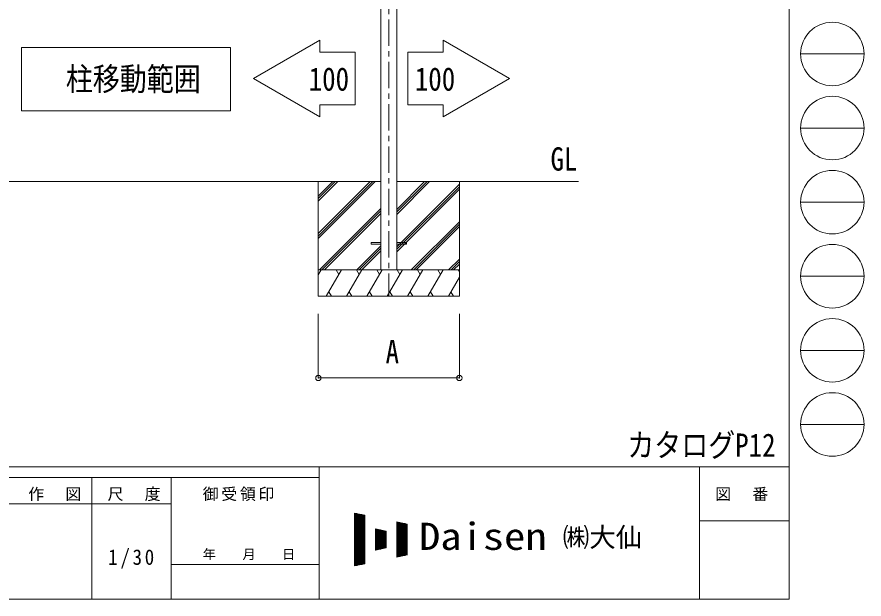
# Model space of a CAD drawing. Units: millimetres at full size, sheet at 1:30; details may follow other scales. Extents: x -21136 to 8479, y -5853 to 6922.
# Drawn here: x 3674 to 8479, y -5853 to -2553 of the extents above; entities that cross this region are included whole.
import ezdxf
from ezdxf.enums import TextEntityAlignment as Align

# ---------------------------------------------------------------- set-up
doc = ezdxf.new("R2010")
doc.units = ezdxf.units.MM
doc.header["$LTSCALE"] = 30
doc.header["$PDMODE"] = 32
doc.header["$PDSIZE"] = 30
doc.linetypes.add('CHAIN1', pattern=[8, 5, -1, 1, -1])
for name, color, linetype, lineweight in [('0-0_0', 7, 'Continuous', 9), ('0-1_本体', 4, 'Continuous', 9), ('0-3_ELV2', 4, 'Continuous', 9), ('0-6_OTH_LINE', 6, 'Continuous', 9), ('0-8_PARTS2', 5, 'CHAIN1', 9), ('F-0_240', 7, 'Continuous', 9)]:
    doc.layers.add(name, color=color, linetype=linetype, lineweight=lineweight)
doc.styles.add('ＭＳ ゴシック', font='')
doc.styles.get('ＭＳ ゴシック').set_extended_font_data('MS Gothic')

msp = doc.modelspace()

# ---------------------------------------------------------------- linework, layer by layer
at = {"layer": '0-0_0'}
for p, q in [((2928.36, -3486.43), (5737.96, -3486.43)), ((5383.16, -3780.61), (5677.34, -3486.43)), ((5383.16, -3794.75), (5691.49, -3486.43)), ((5383.16, -3808.89), (5705.63, -3486.43)), ((5383.16, -3596.76), (5493.5, -3486.43)), ((5383.16, -3582.62), (5479.35, -3486.43)), ((5383.16, -3568.48), (5465.21, -3486.43)), ((5828.36, -3486.43), (6859.16, -3486.43)), ((5828.36, -3672.06), (6014, -3486.43)), ((5828.36, -3657.92), (5999.85, -3486.43)), ((5828.36, -3643.78), (5985.71, -3486.43)), ((5828.36, -3855.91), (6183.16, -3501.11)), ((6183.16, -3486.43), (6183.16, -4136.43)), ((5828.36, -3870.05), (6183.16, -3515.26)), ((5830.62, -3881.93), (6183.16, -3529.4)), ((5389.47, -3986.43), (5737.96, -3637.94)), ((5403.62, -3986.43), (5737.96, -3652.09)), ((5417.76, -3986.43), (5737.96, -3666.23)), ((5909.97, -3986.43), (6183.16, -3713.24)), ((5924.12, -3986.43), (6183.16, -3727.39)), ((5938.26, -3986.43), (6183.16, -3741.53)), ((5601.61, -3986.43), (5737.96, -3850.08)), ((5615.75, -3986.43), (5737.96, -3864.22)), ((5629.89, -3986.43), (5737.96, -3878.36)), ((6122.11, -3986.43), (6183.16, -3925.38)), ((6136.25, -3986.43), (6183.16, -3939.52)), ((5383.16, -4013.94), (5399.04, -3986.43)), ((5822.88, -3986.43), (5383.16, -3986.43)), ((5427.91, -4136.43), (5514.51, -3986.43)), ((5499.51, -4012.41), (5484.51, -3986.43)), ((5543.38, -4136.43), (5629.98, -3986.43)), ((5614.98, -4012.42), (5599.98, -3986.43)), ((5658.85, -4136.43), (5745.45, -3986.43)), ((5730.45, -4012.42), (5715.45, -3986.43)), ((5774.32, -4136.43), (5860.92, -3986.43)), ((6183.16, -3986.43), (5822.88, -3986.43)), ((5845.92, -4012.41), (5830.92, -3986.43)), ((5889.79, -4136.43), (5976.39, -3986.43)), ((5961.39, -4012.41), (5946.39, -3986.43)), ((6005.26, -4136.43), (6091.86, -3986.43)), ((6061.86, -3986.43), (6076.86, -4012.41)), ((6150.39, -3986.43), (6183.16, -3953.66)), ((6177.33, -3986.43), (6183.16, -3996.53)), ((6120.73, -4136.43), (6183.16, -4028.3)), ((5442.91, -4110.45), (5457.91, -4136.43)), ((5558.38, -4110.45), (5573.38, -4136.43)), ((5673.85, -4110.45), (5688.85, -4136.43)), ((5789.32, -4110.45), (5804.32, -4136.43)), ((5904.79, -4110.45), (5919.79, -4136.43)), ((6020.26, -4110.45), (6035.26, -4136.43)), ((6135.73, -4110.45), (6150.73, -4136.43))]:
    msp.add_line(p, q, dxfattribs=at)
msp.add_lwpolyline([(5383.16, -3486.43), (5383.16, -4136.43), (6183.16, -4136.43)], dxfattribs=at)
at = {"layer": '0-1_本体'}
for p, q in [((5738.16, -856.43), (5738.16, -3986.43)), ((5828.16, -856.43), (5828.16, -3986.43))]:
    msp.add_line(p, q, dxfattribs=at)
at = {"layer": '0-3_ELV2'}
for p, q in [((5683.16, -3831.93), (5683.16, -3840.93)), ((5683.16, -3831.93), (5737.96, -3831.93)), ((5683.16, -3840.93), (5737.96, -3840.93)), ((5828.36, -3831.93), (5883.16, -3831.93)), ((5828.36, -3840.93), (5883.16, -3840.93)), ((5883.16, -3831.93), (5883.16, -3840.93))]:
    msp.add_line(p, q, dxfattribs=at)
at = {"layer": '0-6_OTH_LINE', "color": 7}
for p, q in [((5391.96, -2684.35), (5391.96, -2751.55)), ((6092.23, -2684.35), (6092.23, -2751.55)), ((3699.62, -3085.35), (3699.62, -2725.35)), ((3699.62, -2725.35), (4884.57, -2725.35)), ((4884.57, -2725.35), (4884.57, -3085.35)), ((5391.96, -3051.15), (5592.36, -3051.15)), ((5391.96, -3051.15), (5391.96, -3118.35)), ((6092.23, -3051.15), (5891.83, -3051.15)), ((6092.23, -3051.15), (6092.23, -3118.35)), ((4884.57, -3085.35), (3699.62, -3085.35))]:
    msp.add_line(p, q, dxfattribs=at)
at = {"layer": '0-6_OTH_LINE'}
msp.add_line((6183.16, -4599.44), (6183.16, -4236.43), dxfattribs=at)
at = {"layer": '0-6_OTH_LINE', "color": 7}
for points in [[(5391.96, -3118.35), (5016.1, -2901.35), (5391.96, -2684.35)], [(6092.23, -3118.35), (6468.09, -2901.35), (6092.23, -2684.35)], [(5391.96, -2751.55), (5592.36, -2751.55), (5592.36, -3051.15)], [(6092.23, -2751.55), (5891.83, -2751.55), (5891.83, -3051.15)]]:
    msp.add_lwpolyline(points, dxfattribs=at)
at = {"layer": '0-6_OTH_LINE'}
msp.add_lwpolyline([(6183.16, -4599.44), (5383.16, -4599.44), (5383.16, -4236.43)], dxfattribs=at)
for p in [(5383.16, -4599.44), (6183.16, -4599.44)]:
    msp.add_point(p, dxfattribs=at)
at = {"layer": '0-8_PARTS2'}
msp.add_line((5783.16, -886.43), (5783.16, -4136.43), dxfattribs=at)
at = {"layer": 'F-0_240', "color": 5}
for p, q in [((8054.55, 5787.34), (8054.55, -5852.66)), ((-8385.45, -5102.66), (8054.55, -5102.66)), ((5387.79, -5102.66), (5387.79, -5852.66)), ((7544.54, -5102.66), (7544.54, -5852.66)), ((-8385.45, -5162.66), (5387.79, -5162.66)), ((4097.79, -5162.66), (4097.79, -5852.66)), ((4547.79, -5162.66), (4547.79, -5852.66)), ((2747.79, -5312.66), (4547.79, -5312.66)), ((7544.54, -5410.16), (8054.55, -5410.16)), ((4547.79, -5657.66), (5387.79, -5657.66)), ((-8385.45, -5852.66), (8054.55, -5852.66))]:
    msp.add_line(p, q, dxfattribs=at)
at = {"layer": 'F-0_240', "color": 4}
for p, q in [((8118.66, -2762.66), (8478.66, -2762.66)), ((8118.66, -3182.66), (8478.66, -3182.66)), ((8118.66, -3602.66), (8478.66, -3602.66)), ((8118.66, -4022.66), (8478.66, -4022.66)), ((8118.66, -4442.66), (8478.66, -4442.66)), ((8118.66, -4862.66), (8478.66, -4862.66))]:
    msp.add_line(p, q, dxfattribs=at)
at = {"layer": 'F-0_240'}
for p, q in [((5587.75, -5365.26), (5647.75, -5377.76)), ((5587.75, -5365.26), (5587.75, -5665.26)), ((5587.75, -5368.08), (5601.3, -5368.08)), ((5587.75, -5371.08), (5615.7, -5371.08)), ((5587.75, -5374.08), (5630.1, -5374.08)), ((5587.75, -5377.08), (5644.5, -5377.08)), ((5587.75, -5380.08), (5647.75, -5380.08)), ((5589.53, -5664.89), (5589.53, -5365.63)), ((5592.53, -5664.26), (5592.53, -5366.25)), ((5595.53, -5663.64), (5595.53, -5366.88)), ((5598.53, -5663.01), (5598.53, -5367.5)), ((5601.53, -5662.39), (5601.53, -5368.13)), ((5604.53, -5661.76), (5604.53, -5368.75)), ((5607.53, -5661.14), (5607.53, -5369.38)), ((5610.53, -5660.51), (5610.53, -5370)), ((5613.53, -5659.89), (5613.53, -5370.63)), ((5616.53, -5659.26), (5616.53, -5371.25)), ((5619.53, -5658.64), (5619.53, -5371.88)), ((5622.53, -5658.01), (5622.53, -5372.5)), ((5625.53, -5657.39), (5625.53, -5373.13)), ((5628.53, -5656.76), (5628.53, -5373.75)), ((5631.53, -5656.14), (5631.53, -5374.38)), ((5634.53, -5655.51), (5634.53, -5375)), ((5637.53, -5654.89), (5637.53, -5375.63)), ((5640.53, -5654.26), (5640.53, -5376.25)), ((5643.53, -5653.64), (5643.53, -5376.88)), ((5646.53, -5653.01), (5646.53, -5377.5)), ((5647.75, -5377.76), (5647.75, -5652.76)), ((5587.75, -5383.08), (5647.75, -5383.08)), ((5587.75, -5386.08), (5647.75, -5386.08)), ((5587.75, -5389.08), (5647.75, -5389.08)), ((5587.75, -5392.08), (5647.75, -5392.08)), ((5587.75, -5395.08), (5647.75, -5395.08)), ((5587.75, -5398.08), (5647.75, -5398.08)), ((5587.75, -5401.08), (5647.75, -5401.08)), ((5587.75, -5404.08), (5647.75, -5404.08)), ((5587.75, -5407.08), (5647.75, -5407.08)), ((5587.75, -5410.08), (5647.75, -5410.08)), ((5587.75, -5413.08), (5647.75, -5413.08)), ((5587.75, -5416.08), (5647.75, -5416.08)), ((5587.75, -5419.08), (5647.75, -5419.08)), ((5587.75, -5422.08), (5647.75, -5422.08)), ((5587.75, -5425.08), (5647.75, -5425.08)), ((5587.75, -5428.08), (5647.75, -5428.08)), ((5827.75, -5415.26), (5887.75, -5427.76)), ((5827.75, -5415.26), (5827.75, -5615.26)), ((5827.75, -5416.08), (5831.7, -5416.08)), ((5827.75, -5419.08), (5846.1, -5419.08)), ((5827.75, -5422.08), (5860.5, -5422.08)), ((5827.75, -5425.08), (5874.9, -5425.08)), ((5827.75, -5428.08), (5887.75, -5428.08)), ((5829.53, -5614.89), (5829.53, -5415.63)), ((5832.53, -5614.26), (5832.53, -5416.25)), ((5835.53, -5613.64), (5835.53, -5416.88)), ((5838.53, -5613.01), (5838.53, -5417.5)), ((5841.53, -5612.39), (5841.53, -5418.13)), ((5844.53, -5611.76), (5844.53, -5418.75)), ((5847.53, -5611.14), (5847.53, -5419.38)), ((5850.53, -5610.51), (5850.53, -5420)), ((5853.53, -5609.89), (5853.53, -5420.63)), ((5856.53, -5609.26), (5856.53, -5421.25)), ((5859.53, -5608.64), (5859.53, -5421.88)), ((5862.53, -5608.01), (5862.53, -5422.5)), ((5865.53, -5607.39), (5865.53, -5423.13)), ((5868.53, -5606.76), (5868.53, -5423.75)), ((5871.53, -5606.14), (5871.53, -5424.38)), ((5874.53, -5605.51), (5874.53, -5425)), ((5877.53, -5604.89), (5877.53, -5425.63)), ((5880.53, -5604.26), (5880.53, -5426.25)), ((5883.53, -5603.64), (5883.53, -5426.88)), ((5886.53, -5603.01), (5886.53, -5427.5)), ((5887.75, -5427.76), (5887.75, -5602.76)), ((5587.75, -5431.08), (5647.75, -5431.08)), ((5587.75, -5434.08), (5647.75, -5434.08)), ((5587.75, -5437.08), (5647.75, -5437.08)), ((5587.75, -5440.08), (5647.75, -5440.08)), ((5587.75, -5443.08), (5647.75, -5443.08)), ((5587.75, -5446.08), (5647.75, -5446.08)), ((5587.75, -5449.08), (5647.75, -5449.08)), ((5587.75, -5452.08), (5647.75, -5452.08)), ((5587.75, -5455.08), (5647.75, -5455.08)), ((5587.75, -5458.08), (5647.75, -5458.08)), ((5587.75, -5461.08), (5647.75, -5461.08)), ((5587.75, -5464.08), (5647.75, -5464.08)), ((5587.75, -5467.08), (5647.75, -5467.08)), ((5587.75, -5470.08), (5647.75, -5470.08)), ((5587.75, -5473.08), (5647.75, -5473.08)), ((5587.75, -5476.08), (5647.75, -5476.08)), ((5707.75, -5455.26), (5767.75, -5467.76)), ((5707.75, -5455.26), (5707.75, -5575.26)), ((5707.75, -5458.08), (5721.3, -5458.08)), ((5707.75, -5461.08), (5735.7, -5461.08)), ((5707.75, -5464.08), (5750.1, -5464.08)), ((5707.75, -5467.08), (5764.5, -5467.08)), ((5707.75, -5470.08), (5767.75, -5470.08)), ((5707.75, -5473.08), (5767.75, -5473.08)), ((5707.75, -5476.08), (5767.75, -5476.08)), ((5709.53, -5574.89), (5709.53, -5455.63)), ((5712.53, -5574.26), (5712.53, -5456.25)), ((5715.53, -5573.64), (5715.53, -5456.88)), ((5718.53, -5573.01), (5718.53, -5457.5)), ((5721.53, -5572.39), (5721.53, -5458.13)), ((5724.53, -5571.76), (5724.53, -5458.75)), ((5727.53, -5571.14), (5727.53, -5459.38)), ((5730.53, -5570.51), (5730.53, -5460)), ((5733.53, -5569.89), (5733.53, -5460.63)), ((5736.53, -5569.26), (5736.53, -5461.25)), ((5739.53, -5568.64), (5739.53, -5461.88)), ((5742.53, -5568.01), (5742.53, -5462.5)), ((5745.53, -5567.39), (5745.53, -5463.13)), ((5748.53, -5566.76), (5748.53, -5463.75)), ((5751.53, -5566.14), (5751.53, -5464.38)), ((5754.53, -5565.51), (5754.53, -5465)), ((5757.53, -5564.89), (5757.53, -5465.63)), ((5760.53, -5564.26), (5760.53, -5466.25)), ((5763.53, -5563.64), (5763.53, -5466.88)), ((5766.53, -5563.01), (5766.53, -5467.5)), ((5767.75, -5467.76), (5767.75, -5562.76)), ((5827.75, -5431.08), (5887.75, -5431.08)), ((5827.75, -5434.08), (5887.75, -5434.08)), ((5827.75, -5437.08), (5887.75, -5437.08)), ((5827.75, -5440.08), (5887.75, -5440.08)), ((5827.75, -5443.08), (5887.75, -5443.08)), ((5827.75, -5446.08), (5887.75, -5446.08)), ((5827.75, -5449.08), (5887.75, -5449.08)), ((5827.75, -5452.08), (5887.75, -5452.08)), ((5827.75, -5455.08), (5887.75, -5455.08)), ((5827.75, -5458.08), (5887.75, -5458.08)), ((5827.75, -5461.08), (5887.75, -5461.08)), ((5827.75, -5464.08), (5887.75, -5464.08)), ((5827.75, -5467.08), (5887.75, -5467.08)), ((5827.75, -5470.08), (5887.75, -5470.08)), ((5827.75, -5473.08), (5887.75, -5473.08)), ((5827.75, -5476.08), (5887.75, -5476.08)), ((5587.75, -5479.08), (5647.75, -5479.08)), ((5587.75, -5482.08), (5647.75, -5482.08)), ((5587.75, -5485.08), (5647.75, -5485.08)), ((5587.75, -5488.08), (5647.75, -5488.08)), ((5587.75, -5491.08), (5647.75, -5491.08)), ((5587.75, -5494.08), (5647.75, -5494.08)), ((5587.75, -5497.08), (5647.75, -5497.08)), ((5587.75, -5500.08), (5647.75, -5500.08)), ((5587.75, -5503.08), (5647.75, -5503.08)), ((5587.75, -5506.08), (5647.75, -5506.08)), ((5587.75, -5509.08), (5647.75, -5509.08)), ((5587.75, -5512.08), (5647.75, -5512.08)), ((5587.75, -5515.08), (5647.75, -5515.08)), ((5587.75, -5518.08), (5647.75, -5518.08)), ((5587.75, -5521.08), (5647.75, -5521.08)), ((5587.75, -5524.08), (5647.75, -5524.08)), ((5707.75, -5479.08), (5767.75, -5479.08)), ((5707.75, -5482.08), (5767.75, -5482.08)), ((5707.75, -5485.08), (5767.75, -5485.08)), ((5707.75, -5488.08), (5767.75, -5488.08)), ((5707.75, -5491.08), (5767.75, -5491.08)), ((5707.75, -5494.08), (5767.75, -5494.08)), ((5707.75, -5497.08), (5767.75, -5497.08)), ((5707.75, -5500.08), (5767.75, -5500.08)), ((5707.75, -5503.08), (5767.75, -5503.08)), ((5707.75, -5506.08), (5767.75, -5506.08)), ((5707.75, -5509.08), (5767.75, -5509.08)), ((5707.75, -5512.08), (5767.75, -5512.08)), ((5707.75, -5515.08), (5767.75, -5515.08)), ((5707.75, -5518.08), (5767.75, -5518.08)), ((5707.75, -5521.08), (5767.75, -5521.08)), ((5707.75, -5524.08), (5767.75, -5524.08)), ((5827.75, -5479.08), (5887.75, -5479.08)), ((5827.75, -5482.08), (5887.75, -5482.08)), ((5827.75, -5485.08), (5887.75, -5485.08)), ((5827.75, -5488.08), (5887.75, -5488.08)), ((5827.75, -5491.08), (5887.75, -5491.08)), ((5827.75, -5494.08), (5887.75, -5494.08)), ((5827.75, -5497.08), (5887.75, -5497.08)), ((5827.75, -5500.08), (5887.75, -5500.08)), ((5827.75, -5503.08), (5887.75, -5503.08)), ((5827.75, -5506.08), (5887.75, -5506.08)), ((5827.75, -5509.08), (5887.75, -5509.08)), ((5827.75, -5512.08), (5887.75, -5512.08)), ((5827.75, -5515.08), (5887.75, -5515.08)), ((5827.75, -5518.08), (5887.75, -5518.08)), ((5827.75, -5521.08), (5887.75, -5521.08)), ((5827.75, -5524.08), (5887.75, -5524.08)), ((5587.75, -5527.08), (5647.75, -5527.08)), ((5587.75, -5530.08), (5647.75, -5530.08)), ((5587.75, -5533.08), (5647.75, -5533.08)), ((5587.75, -5536.08), (5647.75, -5536.08)), ((5587.75, -5539.08), (5647.75, -5539.08)), ((5587.75, -5542.08), (5647.75, -5542.08)), ((5587.75, -5545.08), (5647.75, -5545.08)), ((5587.75, -5548.08), (5647.75, -5548.08)), ((5587.75, -5551.08), (5647.75, -5551.08)), ((5587.75, -5554.08), (5647.75, -5554.08)), ((5587.75, -5557.08), (5647.75, -5557.08)), ((5587.75, -5560.08), (5647.75, -5560.08)), ((5587.75, -5563.08), (5647.75, -5563.08)), ((5587.75, -5566.08), (5647.75, -5566.08)), ((5587.75, -5569.08), (5647.75, -5569.08)), ((5587.75, -5572.08), (5647.75, -5572.08)), ((5707.75, -5527.08), (5767.75, -5527.08)), ((5707.75, -5530.08), (5767.75, -5530.08)), ((5707.75, -5533.08), (5767.75, -5533.08)), ((5707.75, -5536.08), (5767.75, -5536.08)), ((5707.75, -5539.08), (5767.75, -5539.08)), ((5707.75, -5542.08), (5767.75, -5542.08)), ((5707.75, -5545.08), (5767.75, -5545.08)), ((5707.75, -5548.08), (5767.75, -5548.08)), ((5707.75, -5551.08), (5767.75, -5551.08)), ((5707.75, -5554.08), (5767.75, -5554.08)), ((5707.75, -5557.08), (5767.75, -5557.08)), ((5707.75, -5560.08), (5767.75, -5560.08)), ((5707.75, -5575.26), (5767.75, -5562.76)), ((5707.75, -5563.08), (5766.2, -5563.08)), ((5707.75, -5566.08), (5751.8, -5566.08)), ((5707.75, -5569.08), (5737.4, -5569.08)), ((5707.75, -5572.08), (5723, -5572.08)), ((5827.75, -5527.08), (5887.75, -5527.08)), ((5827.75, -5530.08), (5887.75, -5530.08)), ((5827.75, -5533.08), (5887.75, -5533.08)), ((5827.75, -5536.08), (5887.75, -5536.08)), ((5827.75, -5539.08), (5887.75, -5539.08)), ((5827.75, -5542.08), (5887.75, -5542.08)), ((5827.75, -5545.08), (5887.75, -5545.08)), ((5827.75, -5548.08), (5887.75, -5548.08)), ((5827.75, -5551.08), (5887.75, -5551.08)), ((5827.75, -5554.08), (5887.75, -5554.08)), ((5827.75, -5557.08), (5887.75, -5557.08)), ((5827.75, -5560.08), (5887.75, -5560.08)), ((5827.75, -5563.08), (5887.75, -5563.08)), ((5827.75, -5566.08), (5887.75, -5566.08)), ((5827.75, -5569.08), (5887.75, -5569.08)), ((5827.75, -5572.08), (5887.75, -5572.08)), ((5587.75, -5575.08), (5647.75, -5575.08)), ((5587.75, -5578.08), (5647.75, -5578.08)), ((5587.75, -5581.08), (5647.75, -5581.08)), ((5587.75, -5584.08), (5647.75, -5584.08)), ((5587.75, -5587.08), (5647.75, -5587.08)), ((5587.75, -5590.08), (5647.75, -5590.08)), ((5587.75, -5593.08), (5647.75, -5593.08)), ((5587.75, -5596.08), (5647.75, -5596.08)), ((5587.75, -5599.08), (5647.75, -5599.08)), ((5587.75, -5602.08), (5647.75, -5602.08)), ((5587.75, -5605.08), (5647.75, -5605.08)), ((5587.75, -5608.08), (5647.75, -5608.08)), ((5587.75, -5611.08), (5647.75, -5611.08)), ((5587.75, -5614.08), (5647.75, -5614.08)), ((5587.75, -5617.08), (5647.75, -5617.08)), ((5587.75, -5620.08), (5647.75, -5620.08)), ((5707.75, -5575.08), (5708.6, -5575.08)), ((5827.75, -5575.08), (5887.75, -5575.08)), ((5827.75, -5578.08), (5887.75, -5578.08)), ((5827.75, -5581.08), (5887.75, -5581.08)), ((5827.75, -5584.08), (5887.75, -5584.08)), ((5827.75, -5587.08), (5887.75, -5587.08)), ((5827.75, -5590.08), (5887.75, -5590.08)), ((5827.75, -5593.08), (5887.75, -5593.08)), ((5827.75, -5596.08), (5887.75, -5596.08)), ((5827.75, -5599.08), (5887.75, -5599.08)), ((5827.75, -5602.08), (5887.75, -5602.08)), ((5887.75, -5602.76), (5827.75, -5615.26)), ((5827.75, -5605.08), (5876.6, -5605.08)), ((5827.75, -5608.08), (5862.2, -5608.08)), ((5827.75, -5611.08), (5847.8, -5611.08)), ((5827.75, -5614.08), (5833.4, -5614.08)), ((5587.75, -5623.08), (5647.75, -5623.08)), ((5587.75, -5626.08), (5647.75, -5626.08)), ((5587.75, -5629.08), (5647.75, -5629.08)), ((5587.75, -5632.08), (5647.75, -5632.08)), ((5587.75, -5635.08), (5647.75, -5635.08)), ((5587.75, -5638.08), (5647.75, -5638.08)), ((5587.75, -5641.08), (5647.75, -5641.08)), ((5587.75, -5644.08), (5647.75, -5644.08)), ((5587.75, -5647.08), (5647.75, -5647.08)), ((5587.75, -5650.08), (5647.75, -5650.08)), ((5647.75, -5652.76), (5587.75, -5665.26)), ((5587.75, -5653.08), (5646.2, -5653.08)), ((5587.75, -5656.08), (5631.8, -5656.08)), ((5587.75, -5659.08), (5617.4, -5659.08)), ((5587.75, -5662.08), (5603, -5662.08)), ((5587.75, -5665.08), (5588.6, -5665.08))]:
    msp.add_line(p, q, dxfattribs=at)
at = {"layer": 'F-0_240', "color": 4}
for centre in [(8298.66, -2762.66), (8298.66, -3182.66), (8298.66, -3602.66), (8298.66, -4022.66), (8298.66, -4442.66), (8298.66, -4862.66)]:
    msp.add_circle(centre, 180, dxfattribs=at)

# ---------------------------------------------------------------- texts
at = {"layer": '0-0_0', "style": 'ＭＳ ゴシック', "width": 0.85}
for s, p in [('GL', (6700.13, -3463.25)), ('カタログP12', (7135.58, -5085.58))]:
    msp.add_text(s, height=132, dxfattribs=at).set_placement(p, align=Align.BOTTOM_LEFT)
at = {"layer": '0-6_OTH_LINE', "color": 7, "style": 'ＭＳ ゴシック', "width": 0.85}
for s, p in [('柱移動範囲', (3951.12, -3010.1)), ('100', (5328.63, -3010.1)), ('100', (5930.56, -3010.1)), ('A', (5764.69, -4555.59))]:
    msp.add_text(s, height=132, dxfattribs=at).set_placement(p, align=Align.BOTTOM_LEFT)
at = {"layer": 'F-0_240', "style": 'ＭＳ ゴシック', "width": 1.15}
msp.add_text('Daisen', height=154, dxfattribs=at).set_placement((5954.61, -5620.26), align=Align.BOTTOM_LEFT)
at = {"layer": 'F-0_240', "style": 'ＭＳ ゴシック'}
for s, height, p in [('㈱大仙\u3000', 110, (6770.01, -5590.26)), ('年\u3000\u3000月\u3000\u3000日', 54.99, (4727.79, -5642.66))]:
    msp.add_text(s, height=height, dxfattribs=at).set_placement(p, align=Align.BOTTOM_LEFT)
at = {"layer": 'F-0_240', "attachment_point": 7, "style": 'ＭＳ ゴシック'}
for s, insert, char_height in [('\\T1.17;作\u3000図', (3737.79, -5297.66), 65.98), ('\\T1.17;尺\u3000度', (4187.79, -5297.66), 65.98), ('\\T1.17;御受領印', (4727.79, -5297.66), 65.98), ('\\T1.17;図\u3000番', (7634.54, -5297.66), 65.98), ('\\T1.28;\\W0.9;1/30', (4191.54, -5680.16), 87.98)]:
    msp.add_mtext(s, dxfattribs=dict(at, insert=insert, char_height=char_height))

doc.saveas('drawing.dxf')
